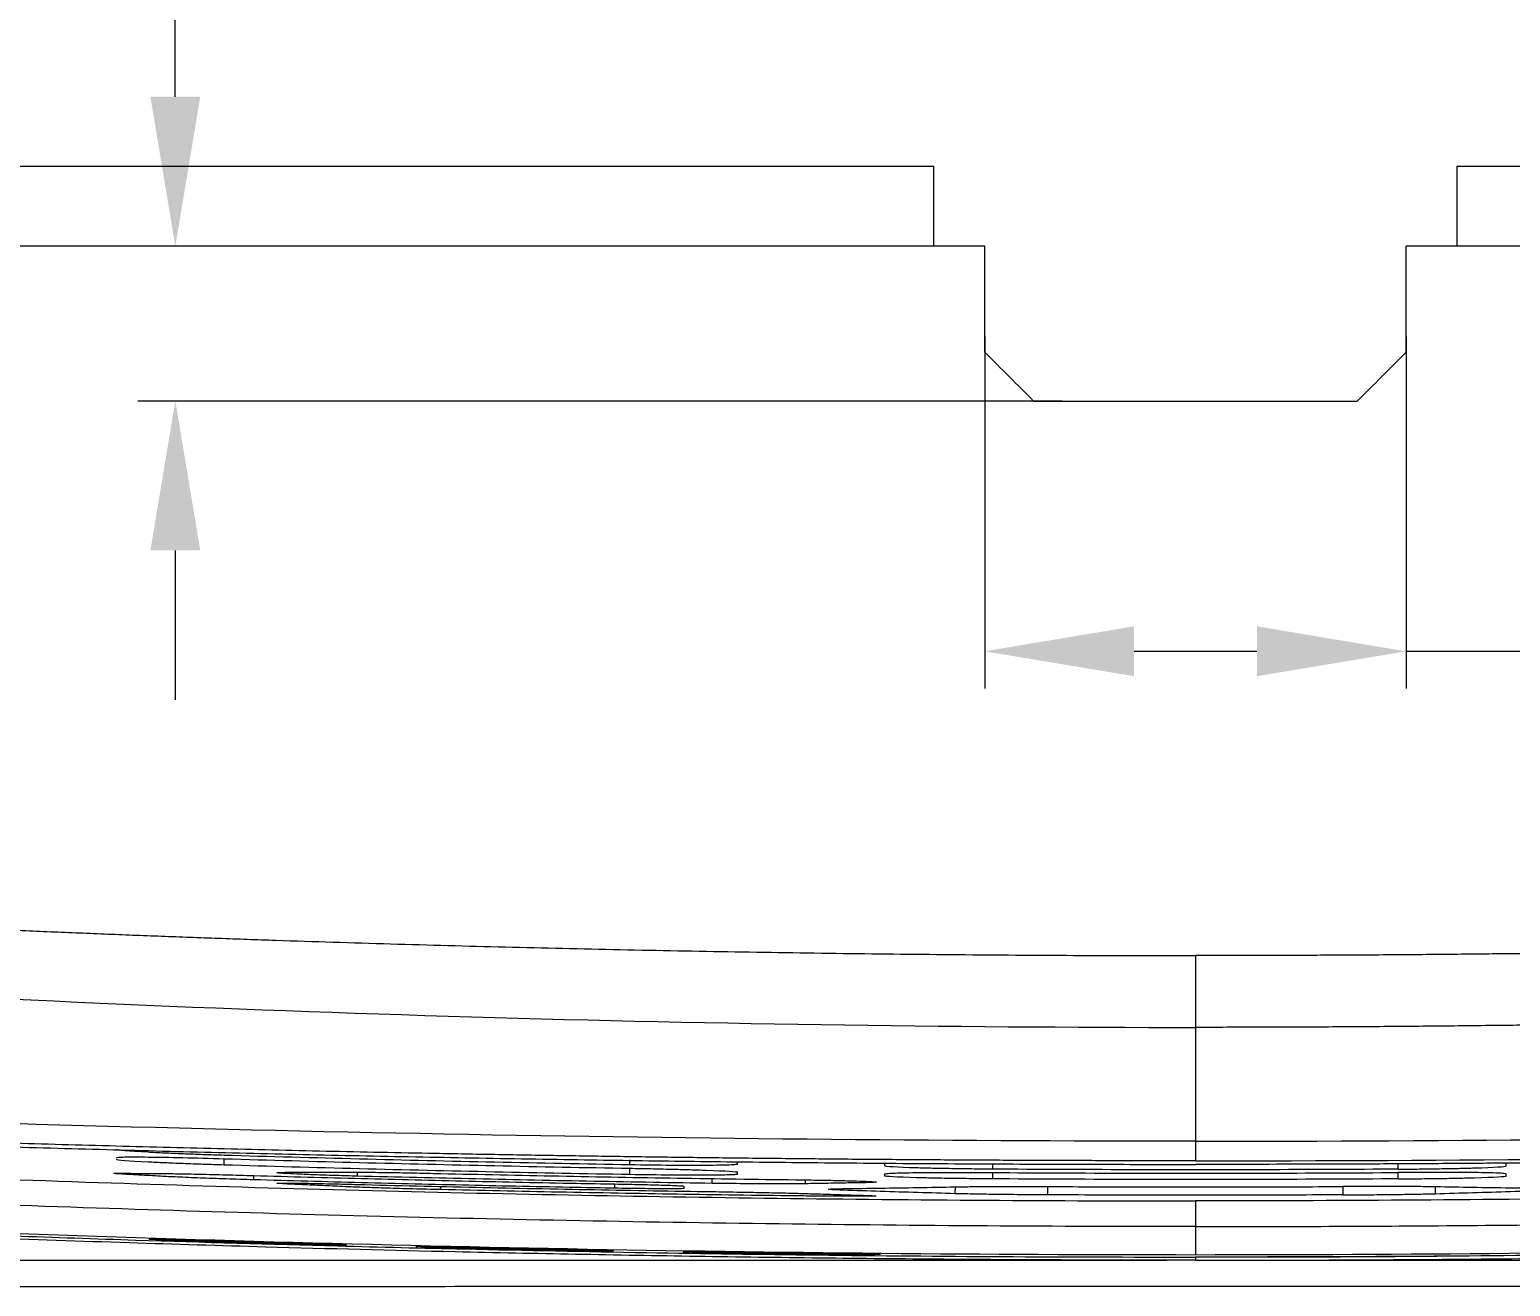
# Model space of a CAD drawing. Header units: millimetres. Extents: x -2408 to -1447, y -915 to -594.
# Drawn here: x -1628.11 to -1600.36, y -902.81 to -879.26 of the extents above; entities that cross this region are included whole.
import ezdxf

# ---------------------------------------------------------------- set-up
doc = ezdxf.new("R2010")
doc.units = ezdxf.units.MM
doc.layers.get('0').update_dxf_attribs({"linetype": 'CONTINUOUS'})
doc.layers.get('Defpoints').update_dxf_attribs({"linetype": 'CONTINUOUS'})
doc.layers.add('5', color=7, linetype='CONTINUOUS', true_color=0xffffff)
doc.styles.add('ROMANC', font='romanc.shx', dxfattribs={"bigfont": 'gbcbig.shx'})
doc.dimstyles.new('YanXiu', dxfattribs={"dimtxt": 2.5, "dimasz": 2.2, "dimexe": 0.66, "dimexo": 0.66, "dimgap": 0.66, "dimtad": 0, "dimdsep": 46, "dimtxsty": 'ROMANC', "dimcen": 0, "dimclrd": 256, "dimclre": 131, "dimclrt": 42, "dimazin": 2, "dimtfac": 1, "dimtofl": 0, "dimtmove": 0, "dimatfit": 3, "dimfxl": 0, "dimlwd": 5, "dimlwe": 5, "dimarcsym": 0})

# ---------------------------------------------------------------- blocks, each defined once
blk = doc.blocks.new('*D21')
at = {"color": 131, "lineweight": 5}
for p, q in [((1800.049, 481.995), (1800.049, 475.397)), ((1807.949, 481.995), (1807.949, 475.397))]:
    blk.add_line(p, q, dxfattribs=at)
at = {"lineweight": 5}
for p, q in [((1802.849, 476.096), (1805.149, 476.096)), ((1807.949, 476.096), (1810.749, 476.096))]:
    blk.add_line(p, q, dxfattribs=at)
for points in [[(1802.849, 476.563), (1802.849, 475.63), (1800.049, 476.096)], [(1805.149, 476.563), (1805.149, 475.63), (1807.949, 476.096)]]:
    blk.add_solid(points)
at = {"layer": 'Defpoints', "color": 0}
for p in [(1800.049, 482.694), (1807.949, 482.694), (1807.949, 476.096)]:
    blk.add_point(p, dxfattribs=at)
at = {"color": 42, "insert": (1815.115, 476.096), "char_height": 3.5, "attachment_point": 5, "style": 'ROMANC'}
blk.add_mtext('7.9', dxfattribs=at)
blk = doc.blocks.new('*D22')
at = {"lineweight": 5}
for p, q in [((1784.883, 486.486), (1784.883, 489.286)), ((1784.883, 477.986), (1784.883, 475.186))]:
    blk.add_line(p, q, dxfattribs=at)
at = {"color": 131, "lineweight": 5}
for p, q in [((1797.449, 483.686), (1784.183, 483.686)), ((1801.499, 480.786), (1784.183, 480.786))]:
    blk.add_line(p, q, dxfattribs=at)
for points in [[(1784.416, 486.486), (1785.35, 486.486), (1784.883, 483.686)], [(1784.416, 477.986), (1785.35, 477.986), (1784.883, 480.786)]]:
    blk.add_solid(points)
at = {"layer": 'Defpoints', "color": 0}
for p in [(1784.883, 483.686), (1798.149, 483.686), (1802.199, 480.786)]:
    blk.add_point(p, dxfattribs=at)
at = {"color": 42, "insert": (1784.883, 493.652), "char_height": 3.5, "attachment_point": 5, "rotation": 90, "style": 'ROMANC'}
blk.add_mtext('2.9', dxfattribs=at)

msp = doc.modelspace()

# ---------------------------------------------------------------- linework, layer by layer
at = {"layer": '5', "color": 7, "linetype": 'Continuous', "lineweight": 5}
for p, q in [((-1635.14, -881.816, 35), (-1611.165, -881.816, 35)), ((-1611.165, -883.316, 35), (-1611.165, -881.816, 35)), ((-1601.365, -881.816, 35), (-1601.365, -883.316, 35)), ((-1601.365, -881.816, 35), (-1580.265, -881.816, 35)), ((-1610.215, -883.316, 35), (-1635.417, -883.316, 35)), ((-1580.256, -883.316, 35), (-1602.315, -883.316, 35)), ((-1609.298, -886.216, 35), (-1603.232, -886.216, 35)), ((-1606.265, -897.953, 35), (-1606.265, -900.086, 35)), ((-1624.465, -900.533, 35), (-1624.465, -900.414, 35)), ((-1621.967, -900.741, 35), (-1621.967, -900.666, 35)), ((-1616.865, -900.53, 35), (-1616.865, -900.436, 35)), ((-1616.865, -900.712, 35), (-1616.865, -900.593, 35)), ((-1610.065, -900.61, 35), (-1610.065, -900.501, 35)), ((-1610.065, -900.792, 35), (-1610.065, -900.673, 35)), ((-1602.465, -900.61, 35), (-1602.465, -900.501, 35)), ((-1602.465, -900.792, 35), (-1602.465, -900.673, 35)), ((-1623.91, -900.809, 35), (-1623.91, -900.729, 35)), ((-1620.408, -900.993, 35), (-1620.408, -900.931, 35)), ((-1617.145, -900.967, 35), (-1617.146, -900.887, 35)), ((-1615.32, -900.876, 35), (-1615.32, -900.785, 35)), ((-1613.57, -900.883, 35), (-1613.57, -900.811, 35)), ((-1610.765, -901.069, 35), (-1610.764, -900.941, 35)), ((-1609.032, -901.091, 35), (-1609.032, -900.936, 35)), ((-1603.497, -901.091, 35), (-1603.497, -900.936, 35)), ((-1601.765, -901.069, 35), (-1601.766, -900.941, 35)), ((-1612.865, -901.004, 35), (-1612.865, -900.975, 35)), ((-1606.265, -901.204, 35), (-1606.265, -901.686, 35)), ((-1606.265, -901.686, 35), (-1606.265, -902.212, 35))]:
    msp.add_line(p, q, dxfattribs=at)
for major_axis, start_param, end_param in [((613, 0), 4.674015, 4.712389), ((-613, 0), 1.570796, 1.609171)]:
    msp.add_ellipse((-1606.265, -289.234, 35), major_axis=major_axis, ratio=0.999964, start_param=start_param, end_param=end_param, dxfattribs=at)
for points, degree in [([(-1610.215, -885.299, 35), (-1610.215, -884.639, 35), (-1610.215, -883.977, 35), (-1610.215, -883.316, 35)], 3), ([(-1602.315, -885.299, 35), (-1602.315, -884.639, 35), (-1602.315, -883.978, 35), (-1602.315, -883.316, 35)], 3), ([(-1610.215, -885.299, 35), (-1609.909, -885.605, 35), (-1609.603, -885.911, 35), (-1609.298, -886.216, 35)], 3), ([(-1603.232, -886.216, 35), (-1602.926, -885.911, 35), (-1602.621, -885.605, 35), (-1602.315, -885.299, 35)], 3), ([(-1634.113, -897.109, 35), (-1624.974, -897.671, 35), (-1615.617, -897.953, 35), (-1606.265, -897.953, 35)], 3), ([(-1616.865, -900.53, 35), (-1617.709, -900.515, 35), (-1619.398, -900.482, 35), (-1621.932, -900.423, 35), (-1623.621, -900.376, 35), (-1624.465, -900.351, 35)], 3), ([(-1624.465, -900.414, 35), (-1623.621, -900.439, 35), (-1621.932, -900.486, 35), (-1619.398, -900.545, 35), (-1617.709, -900.578, 35), (-1616.865, -900.593, 35)], 3), ([(-1616.865, -900.712, 35), (-1617.709, -900.697, 35), (-1619.398, -900.665, 35), (-1621.932, -900.605, 35), (-1623.621, -900.558, 35), (-1624.465, -900.533, 35)], 3), ([(-1623.282, -900.669, 35), (-1623.157, -900.668, 35), (-1622.907, -900.668, 35), (-1622.532, -900.667, 35), (-1622.282, -900.666, 35), (-1622.157, -900.666, 35)], 3), ([(-1614.844, -900.517, 35), (-1614.844, -900.512, 35), (-1614.844, -900.502, 35), (-1614.844, -900.486, 35), (-1614.844, -900.476, 35), (-1614.844, -900.471, 35)], 3), ([(-1614.844, -900.705, 35), (-1614.844, -900.701, 35), (-1614.844, -900.692, 35), (-1614.844, -900.679, 35), (-1614.844, -900.67, 35), (-1614.844, -900.666, 35)], 3), ([(-1612.086, -900.549, 35), (-1612.086, -900.544, 35), (-1612.086, -900.534, 35), (-1612.086, -900.519, 35), (-1612.086, -900.509, 35), (-1612.086, -900.503, 35)], 3), ([(-1602.465, -900.61, 35), (-1603.309, -900.615, 35), (-1604.998, -900.622, 35), (-1607.532, -900.622, 35), (-1609.22, -900.615, 35), (-1610.065, -900.61, 35)], 3), ([(-1610.065, -900.673, 35), (-1609.22, -900.678, 35), (-1607.532, -900.685, 35), (-1604.998, -900.685, 35), (-1603.309, -900.678, 35), (-1602.465, -900.673, 35)], 3), ([(-1600.444, -900.549, 35), (-1600.444, -900.544, 35), (-1600.444, -900.534, 35), (-1600.444, -900.519, 35), (-1600.444, -900.509, 35), (-1600.444, -900.503, 35)], 3), ([(-1629.765, -900.753, 35), (-1627.155, -900.853, 35), (-1621.934, -901.021, 35), (-1614.1, -901.171, 35), (-1608.877, -901.204, 35), (-1606.265, -901.204, 35)], 3), ([(-1626.384, -900.686, 35), (-1626.344, -900.687, 35), (-1626.304, -900.687, 35), (-1626.264, -900.687, 35)], 3), ([(-1626.264, -900.709, 35), (-1626.304, -900.706, 35), (-1626.344, -900.704, 35), (-1626.384, -900.702, 35)], 3), ([(-1626.264, -900.687, 35), (-1626.197, -900.688, 35), (-1626.062, -900.689, 35), (-1625.86, -900.69, 35), (-1625.725, -900.691, 35), (-1625.658, -900.692, 35)], 3), ([(-1625.658, -900.743, 35), (-1625.725, -900.739, 35), (-1625.86, -900.731, 35), (-1626.062, -900.72, 35), (-1626.196, -900.713, 35), (-1626.264, -900.709, 35)], 3), ([(-1623.91, -900.729, 35), (-1623.239, -900.749, 35), (-1621.895, -900.785, 35), (-1619.88, -900.834, 35), (-1618.537, -900.861, 35), (-1617.865, -900.874, 35)], 3), ([(-1617.865, -900.953, 35), (-1618.537, -900.941, 35), (-1619.88, -900.913, 35), (-1621.895, -900.865, 35), (-1623.239, -900.828, 35), (-1623.91, -900.809, 35)], 3), ([(-1622.156, -900.94, 35), (-1622.281, -900.934, 35), (-1622.531, -900.923, 35), (-1622.906, -900.905, 35), (-1623.156, -900.894, 35), (-1623.281, -900.888, 35)], 3), ([(-1615.32, -900.876, 35), (-1616.058, -900.865, 35), (-1617.535, -900.84, 35), (-1619.751, -900.795, 35), (-1621.228, -900.76, 35), (-1621.967, -900.741, 35)], 3), ([(-1621.967, -900.896, 35), (-1621.228, -900.915, 35), (-1619.751, -900.95, 35), (-1617.535, -900.995, 35), (-1616.058, -901.019, 35), (-1615.32, -901.03, 35)], 3), ([(-1620.408, -900.691, 35), (-1619.669, -900.708, 35), (-1618.192, -900.739, 35), (-1615.977, -900.778, 35), (-1614.499, -900.799, 35), (-1613.761, -900.808, 35)], 3), ([(-1617.865, -900.874, 35), (-1617.625, -900.878, 35), (-1617.385, -900.883, 35), (-1617.145, -900.887, 35)], 3), ([(-1617.145, -900.967, 35), (-1617.385, -900.962, 35), (-1617.625, -900.958, 35), (-1617.865, -900.953, 35)], 3), ([(-1615.845, -900.939, 35), (-1615.845, -900.935, 35), (-1615.845, -900.932, 35), (-1615.845, -900.928, 35)], 3), ([(-1615.845, -900.961, 35), (-1615.845, -900.959, 35), (-1615.845, -900.954, 35), (-1615.845, -900.946, 35), (-1615.845, -900.941, 35), (-1615.845, -900.939, 35)], 3), ([(-1612.444, -900.863, 35), (-1612.569, -900.865, 35), (-1612.819, -900.87, 35), (-1613.194, -900.876, 35), (-1613.445, -900.881, 35), (-1613.57, -900.883, 35)], 3), ([(-1612.865, -900.975, 35), (-1612.632, -900.971, 35), (-1612.165, -900.965, 35), (-1611.465, -900.954, 35), (-1610.999, -900.945, 35), (-1610.765, -900.941, 35)], 3), ([(-1612.086, -900.738, 35), (-1612.086, -900.733, 35), (-1612.086, -900.725, 35), (-1612.086, -900.711, 35), (-1612.086, -900.703, 35), (-1612.086, -900.698, 35)], 3), ([(-1602.465, -900.792, 35), (-1603.309, -900.797, 35), (-1604.998, -900.804, 35), (-1607.532, -900.804, 35), (-1609.22, -900.797, 35), (-1610.065, -900.792, 35)], 3), ([(-1609.032, -900.936, 35), (-1608.417, -900.938, 35), (-1607.187, -900.942, 35), (-1605.342, -900.942, 35), (-1604.112, -900.938, 35), (-1603.497, -900.936, 35)], 3), ([(-1582.765, -900.753, 35), (-1585.375, -900.853, 35), (-1590.596, -901.021, 35), (-1598.43, -901.171, 35), (-1603.653, -901.204, 35), (-1606.265, -901.204, 35)], 3), ([(-1599.665, -900.975, 35), (-1599.898, -900.971, 35), (-1600.365, -900.965, 35), (-1601.065, -900.954, 35), (-1601.531, -900.945, 35), (-1601.764, -900.941, 35)], 3), ([(-1600.444, -900.738, 35), (-1600.444, -900.733, 35), (-1600.444, -900.725, 35), (-1600.444, -900.711, 35), (-1600.444, -900.703, 35), (-1600.444, -900.698, 35)], 3), ([(-1613.761, -901.111, 35), (-1614.499, -901.102, 35), (-1615.977, -901.081, 35), (-1618.192, -901.042, 35), (-1619.669, -901.01, 35), (-1620.408, -900.993, 35)], 3), ([(-1615.845, -900.971, 35), (-1615.845, -900.968, 35), (-1615.845, -900.965, 35), (-1615.845, -900.961, 35)], 3), ([(-1613.57, -901.066, 35), (-1613.445, -901.07, 35), (-1613.195, -901.078, 35), (-1612.82, -901.09, 35), (-1612.57, -901.097, 35), (-1612.445, -901.101, 35)], 3), ([(-1610.765, -901.069, 35), (-1610.998, -901.062, 35), (-1611.465, -901.049, 35), (-1612.165, -901.027, 35), (-1612.631, -901.012, 35), (-1612.865, -901.004, 35)], 3), ([(-1603.497, -901.091, 35), (-1604.112, -901.094, 35), (-1605.342, -901.098, 35), (-1607.187, -901.098, 35), (-1608.417, -901.094, 35), (-1609.032, -901.091, 35)], 3), ([(-1601.765, -901.069, 35), (-1601.532, -901.062, 35), (-1601.065, -901.049, 35), (-1600.365, -901.027, 35), (-1599.898, -901.012, 35), (-1599.665, -901.004, 35)], 3), ([(-1606.265, -902.255, 35), (-1604.004, -902.257, 35), (-1601.744, -902.237, 35)], 2), ([(-1606.265, -902.265, 35), (-1606.265, -902.299, 35), (-1606.265, -902.316, 35), (-1606.265, -902.316, 35)], 3), ([(-1629.333, -902.806, 35), (-1583.195, -902.802, 35)], 1)]:
    msp.add_open_spline(points, degree=degree, dxfattribs=at)
for points, knots in [([(-1634.174, -895.845, 35), (-1633.82, -895.864, 35), (-1633.113, -895.903, 35), (-1632.049, -895.958, 35), (-1630.984, -896.011, 35), (-1629.918, -896.062, 35), (-1628.851, -896.111, 35), (-1627.782, -896.157, 35), (-1626.712, -896.201, 35), (-1625.642, -896.243, 35), (-1624.57, -896.282, 35), (-1623.497, -896.32, 35), (-1622.424, -896.355, 35), (-1621.349, -896.387, 35), (-1620.274, -896.418, 35), (-1619.198, -896.446, 35), (-1618.122, -896.472, 35), (-1617.045, -896.496, 35), (-1615.968, -896.517, 35), (-1614.891, -896.536, 35), (-1613.813, -896.553, 35), (-1612.735, -896.568, 35), (-1611.656, -896.58, 35), (-1610.578, -896.591, 35), (-1609.5, -896.598, 35), (-1608.421, -896.604, 35), (-1607.343, -896.608, 35), (-1606.624, -896.608, 35), (-1606.265, -896.608, 35)], [0, 0, 0, 0, 0.038639, 0.077262, 0.115868, 0.154458, 0.193032, 0.23159, 0.270134, 0.308663, 0.347177, 0.385676, 0.424162, 0.462635, 0.501094, 0.53954, 0.577973, 0.616394, 0.654804, 0.693201, 0.731587, 0.769962, 0.808327, 0.846681, 0.885025, 0.923359, 0.961684, 1, 1, 1, 1]), ([(-1578.356, -895.845, 35), (-1578.737, -895.866, 35), (-1579.5, -895.907, 35), (-1580.647, -895.967, 35), (-1581.796, -896.024, 35), (-1582.947, -896.078, 35), (-1584.101, -896.129, 35), (-1585.256, -896.178, 35), (-1586.413, -896.225, 35), (-1587.572, -896.269, 35), (-1588.732, -896.31, 35), (-1589.894, -896.348, 35), (-1591.057, -896.384, 35), (-1592.222, -896.417, 35), (-1593.388, -896.448, 35), (-1594.555, -896.476, 35), (-1595.723, -896.501, 35), (-1596.892, -896.523, 35), (-1598.062, -896.543, 35), (-1599.232, -896.561, 35), (-1600.403, -896.575, 35), (-1601.575, -896.587, 35), (-1602.747, -896.597, 35), (-1603.92, -896.603, 35), (-1605.092, -896.607, 35), (-1605.874, -896.608, 35), (-1606.265, -896.608, 35)], [0, 0, 0, 0, 0.041643, 0.083291, 0.124942, 0.166597, 0.208253, 0.249912, 0.291572, 0.333233, 0.374894, 0.416557, 0.45822, 0.499885, 0.541552, 0.583221, 0.624892, 0.666566, 0.708242, 0.749921, 0.7916, 0.833281, 0.874962, 0.916642, 0.958322, 1, 1, 1, 1]), ([(-1578.417, -897.109, 35), (-1578.796, -897.132, 35), (-1579.554, -897.178, 35), (-1580.694, -897.244, 35), (-1581.836, -897.306, 35), (-1582.981, -897.366, 35), (-1584.128, -897.423, 35), (-1585.277, -897.477, 35), (-1586.428, -897.529, 35), (-1587.582, -897.577, 35), (-1588.738, -897.622, 35), (-1589.895, -897.665, 35), (-1591.055, -897.704, 35), (-1592.216, -897.741, 35), (-1593.379, -897.775, 35), (-1594.544, -897.806, 35), (-1595.71, -897.834, 35), (-1596.878, -897.859, 35), (-1598.047, -897.881, 35), (-1599.218, -897.9, 35), (-1600.39, -897.916, 35), (-1601.563, -897.929, 35), (-1602.737, -897.94, 35), (-1603.912, -897.947, 35), (-1605.088, -897.952, 35), (-1605.873, -897.952, 35), (-1606.265, -897.953, 35)], [0, 0, 0, 0, 0.041442, 0.0829, 0.124375, 0.165867, 0.207376, 0.248902, 0.290447, 0.33201, 0.373592, 0.415193, 0.456814, 0.498456, 0.54012, 0.581806, 0.623514, 0.665246, 0.707002, 0.748782, 0.790587, 0.832418, 0.874274, 0.916156, 0.958064, 1, 1, 1, 1]), ([(-1606.265, -900.086, 35), (-1611.119, -900.086, 35), (-1615.975, -900.038, 35), (-1625.614, -899.851, 35), (-1630.398, -899.711, 35), (-1635.11, -899.529, 35)], [0, 0, 0, 0, 0.5, 0.5, 1, 1, 1, 1]), ([(-1606.265, -900.086, 35), (-1601.413, -900.086, 35), (-1596.561, -900.038, 35), (-1586.924, -899.851, 35), (-1582.138, -899.712, 35), (-1577.419, -899.529, 35)], [0, 0, 0, 0, 0.5, 0.5, 1, 1, 1, 1]), ([(-1606.265, -900.453, 35), (-1606.634, -900.453, 35), (-1607.374, -900.452, 35), (-1608.482, -900.45, 35), (-1609.59, -900.446, 35), (-1610.697, -900.44, 35), (-1611.804, -900.433, 35), (-1612.91, -900.424, 35), (-1614.016, -900.413, 35), (-1615.121, -900.401, 35), (-1616.225, -900.387, 35), (-1617.329, -900.371, 35), (-1618.432, -900.354, 35), (-1619.535, -900.336, 35), (-1620.952, -900.309, 35), (-1622.681, -900.274, 35), (-1624.718, -900.226, 35), (-1626.749, -900.173, 35), (-1628.774, -900.115, 35), (-1630.792, -900.052, 35), (-1632.804, -899.983, 35), (-1634.139, -899.933, 35), (-1634.807, -899.908, 35)], [0, 0, 0, 0, 0.038474, 0.076932, 0.115377, 0.153813, 0.192242, 0.230668, 0.269094, 0.307523, 0.345959, 0.384404, 0.422863, 0.461337, 0.499831, 0.571341, 0.642797, 0.71422, 0.785632, 0.857052, 0.928501, 1, 1, 1, 1]), ([(-1606.265, -900.453, 35), (-1601.462, -900.453, 35), (-1596.657, -900.406, 35), (-1587.12, -900.223, 35), (-1582.385, -900.086, 35), (-1577.723, -899.908, 35)], [0, 0, 0, 0, 0.5, 0.5, 1, 1, 1, 1]), ([(-1629.554, -900.158, 35), (-1629.205, -900.168, 35), (-1628.508, -900.19, 35), (-1627.46, -900.22, 35), (-1626.411, -900.249, 35), (-1625.36, -900.277, 35), (-1624.308, -900.303, 35), (-1623.254, -900.328, 35), (-1622.199, -900.351, 35), (-1621.142, -900.373, 35), (-1620.084, -900.393, 35), (-1619.025, -900.412, 35), (-1617.67, -900.434, 35), (-1616.019, -900.458, 35), (-1614.071, -900.481, 35), (-1612.122, -900.499, 35), (-1610.171, -900.511, 35), (-1608.218, -900.519, 35), (-1606.916, -900.52, 35), (-1606.265, -900.521, 35)], [0, 0, 0, 0, 0.045495, 0.090975, 0.136442, 0.1819, 0.227354, 0.272806, 0.31826, 0.363719, 0.409189, 0.454671, 0.50017, 0.583517, 0.666818, 0.750094, 0.833369, 0.916663, 1, 1, 1, 1]), ([(-1624.465, -900.351, 35), (-1624.598, -900.347, 35), (-1624.729, -900.343, 35), (-1624.987, -900.334, 35), (-1625.114, -900.329, 35), (-1625.359, -900.319, 35), (-1625.475, -900.314, 35), (-1625.694, -900.304, 35), (-1625.799, -900.299, 35), (-1626.264, -900.274, 35), (-1626.483, -900.255, 35), (-1626.483, -900.243, 35)], [0, 0, 0, 0, 0.125, 0.125, 0.25, 0.25, 0.375, 0.375, 0.5, 0.5, 1, 1, 1, 1]), ([(-1626.483, -900.392, 35), (-1626.483, -900.389, 35), (-1626.47, -900.387, 35), (-1626.417, -900.383, 35), (-1626.378, -900.382, 35), (-1626.277, -900.38, 35), (-1626.215, -900.38, 35), (-1626.07, -900.38, 35), (-1625.985, -900.381, 35), (-1625.521, -900.386, 35), (-1624.998, -900.398, 35), (-1624.465, -900.414, 35)], [0, 0, 0, 0, 0.125, 0.125, 0.25, 0.25, 0.375, 0.375, 0.5, 0.5, 1, 1, 1, 1]), ([(-1582.976, -900.158, 35), (-1583.345, -900.169, 35), (-1584.083, -900.192, 35), (-1585.192, -900.224, 35), (-1586.301, -900.254, 35), (-1587.411, -900.283, 35), (-1588.521, -900.31, 35), (-1589.632, -900.336, 35), (-1590.743, -900.36, 35), (-1591.854, -900.382, 35), (-1592.965, -900.403, 35), (-1594.077, -900.422, 35), (-1595.187, -900.439, 35), (-1596.298, -900.454, 35), (-1597.408, -900.468, 35), (-1598.518, -900.481, 35), (-1599.627, -900.491, 35), (-1600.736, -900.5, 35), (-1601.844, -900.508, 35), (-1602.95, -900.514, 35), (-1604.056, -900.518, 35), (-1605.161, -900.52, 35), (-1605.897, -900.52, 35), (-1606.265, -900.521, 35)], [0, 0, 0, 0, 0.048164, 0.096275, 0.144334, 0.192339, 0.24029, 0.288186, 0.336027, 0.383812, 0.43154, 0.479214, 0.526832, 0.574396, 0.621905, 0.66936, 0.716761, 0.764107, 0.811399, 0.858634, 0.905813, 0.952936, 1, 1, 1, 1]), ([(-1624.465, -900.533, 35), (-1624.598, -900.529, 35), (-1624.729, -900.525, 35), (-1624.986, -900.516, 35), (-1625.114, -900.511, 35), (-1625.359, -900.502, 35), (-1625.475, -900.497, 35), (-1625.694, -900.487, 35), (-1625.799, -900.483, 35), (-1626.263, -900.459, 35), (-1626.483, -900.441, 35), (-1626.483, -900.431, 35)], [0, 0, 0, 0, 0.125, 0.125, 0.25, 0.25, 0.375, 0.375, 0.5, 0.5, 1, 1, 1, 1]), ([(-1623.48, -900.676, 35), (-1623.48, -900.673, 35), (-1623.464, -900.672, 35), (-1623.398, -900.669, 35), (-1623.349, -900.669, 35), (-1623.282, -900.669, 35)], [0, 0, 0, 0, 0.49945, 0.49945, 1, 1, 1, 1]), ([(-1622.157, -900.666, 35), (-1622.068, -900.665, 35), (-1621.959, -900.666, 35), (-1621.708, -900.668, 35), (-1621.566, -900.669, 35), (-1621.262, -900.674, 35), (-1621.096, -900.676, 35), (-1620.759, -900.683, 35), (-1620.586, -900.687, 35), (-1620.408, -900.691, 35)], [0, 0, 0, 0, 0.25, 0.25, 0.5, 0.5, 0.75, 0.75, 1, 1, 1, 1]), ([(-1614.844, -900.517, 35), (-1614.844, -900.52, 35), (-1614.858, -900.522, 35), (-1614.91, -900.527, 35), (-1614.949, -900.53, 35), (-1615.051, -900.534, 35), (-1615.112, -900.535, 35), (-1615.258, -900.538, 35), (-1615.342, -900.539, 35), (-1615.808, -900.542, 35), (-1616.331, -900.539, 35), (-1616.865, -900.53, 35)], [0, 0, 0, 0, 0.125, 0.125, 0.25, 0.25, 0.375, 0.375, 0.5, 0.5, 1, 1, 1, 1]), ([(-1616.865, -900.593, 35), (-1616.731, -900.595, 35), (-1616.6, -900.597, 35), (-1616.343, -900.603, 35), (-1616.215, -900.606, 35), (-1615.97, -900.612, 35), (-1615.854, -900.615, 35), (-1615.634, -900.621, 35), (-1615.529, -900.625, 35), (-1615.064, -900.641, 35), (-1614.844, -900.655, 35), (-1614.844, -900.666, 35)], [0, 0, 0, 0, 0.125, 0.125, 0.25, 0.25, 0.375, 0.375, 0.5, 0.5, 1, 1, 1, 1]), ([(-1610.065, -900.61, 35), (-1610.198, -900.609, 35), (-1610.329, -900.608, 35), (-1610.587, -900.605, 35), (-1610.715, -900.603, 35), (-1610.96, -900.599, 35), (-1611.076, -900.597, 35), (-1611.296, -900.592, 35), (-1611.401, -900.589, 35), (-1611.866, -900.575, 35), (-1612.086, -900.561, 35), (-1612.086, -900.549, 35)], [0, 0, 0, 0, 0.125, 0.125, 0.25, 0.25, 0.375, 0.375, 0.5, 0.5, 1, 1, 1, 1]), ([(-1612.086, -900.698, 35), (-1612.086, -900.695, 35), (-1612.072, -900.693, 35), (-1612.02, -900.688, 35), (-1611.981, -900.686, 35), (-1611.879, -900.682, 35), (-1611.818, -900.68, 35), (-1611.672, -900.677, 35), (-1611.587, -900.675, 35), (-1611.122, -900.67, 35), (-1610.598, -900.669, 35), (-1610.065, -900.673, 35)], [0, 0, 0, 0, 0.125, 0.125, 0.25, 0.25, 0.375, 0.375, 0.5, 0.5, 1, 1, 1, 1]), ([(-1602.465, -900.61, 35), (-1602.331, -900.609, 35), (-1602.2, -900.608, 35), (-1601.942, -900.605, 35), (-1601.814, -900.603, 35), (-1601.57, -900.599, 35), (-1601.454, -900.597, 35), (-1601.233, -900.592, 35), (-1601.129, -900.589, 35), (-1600.664, -900.575, 35), (-1600.444, -900.561, 35), (-1600.444, -900.549, 35)], [0, 0, 0, 0, 0.125, 0.125, 0.25, 0.25, 0.375, 0.375, 0.5, 0.5, 1, 1, 1, 1]), ([(-1600.444, -900.698, 35), (-1600.444, -900.695, 35), (-1600.457, -900.693, 35), (-1600.51, -900.688, 35), (-1600.549, -900.686, 35), (-1600.65, -900.682, 35), (-1600.712, -900.68, 35), (-1600.857, -900.677, 35), (-1600.942, -900.675, 35), (-1601.407, -900.67, 35), (-1601.931, -900.669, 35), (-1602.465, -900.673, 35)], [0, 0, 0, 0, 0.125, 0.125, 0.25, 0.25, 0.375, 0.375, 0.5, 0.5, 1, 1, 1, 1]), ([(-1626.532, -900.689, 35), (-1626.532, -900.688, 35), (-1626.519, -900.687, 35), (-1626.469, -900.686, 35), (-1626.433, -900.686, 35), (-1626.384, -900.686, 35)], [0, 0, 0, 0, 0.499516, 0.499516, 1, 1, 1, 1]), ([(-1626.384, -900.702, 35), (-1626.433, -900.699, 35), (-1626.469, -900.697, 35), (-1626.501, -900.694, 35), (-1626.508, -900.693, 35), (-1626.513, -900.693, 35)], [0, 0, 0, 0, 0.774752, 0.774752, 1, 1, 1, 1]), ([(-1625.658, -900.692, 35), (-1625.569, -900.692, 35), (-1625.461, -900.693, 35), (-1625.21, -900.698, 35), (-1625.067, -900.7, 35), (-1624.764, -900.707, 35), (-1624.598, -900.711, 35), (-1624.261, -900.72, 35), (-1624.088, -900.724, 35), (-1623.91, -900.729, 35)], [0, 0, 0, 0, 0.25, 0.25, 0.5, 0.5, 0.75, 0.75, 1, 1, 1, 1]), ([(-1623.91, -900.809, 35), (-1624.088, -900.804, 35), (-1624.261, -900.798, 35), (-1624.6, -900.787, 35), (-1624.765, -900.781, 35), (-1625.068, -900.77, 35), (-1625.211, -900.764, 35), (-1625.461, -900.753, 35), (-1625.569, -900.748, 35), (-1625.658, -900.743, 35)], [0, 0, 0, 0, 0.25, 0.25, 0.5, 0.5, 0.75, 0.75, 1, 1, 1, 1]), ([(-1623.479, -900.873, 35), (-1623.479, -900.873, 35), (-1623.479, -900.873, 35), (-1623.479, -900.872, 35), (-1623.463, -900.871, 35), (-1623.397, -900.869, 35), (-1623.348, -900.869, 35), (-1623.215, -900.87, 35), (-1623.134, -900.871, 35), (-1622.944, -900.874, 35), (-1622.838, -900.876, 35), (-1622.609, -900.881, 35), (-1622.485, -900.883, 35), (-1622.232, -900.889, 35), (-1622.1, -900.892, 35), (-1621.967, -900.896, 35)], [0, 0, 0, 0, 0.000038, 0.000038, 0.166698, 0.166698, 0.333358, 0.333358, 0.500019, 0.500019, 0.666679, 0.666679, 0.83334, 0.83334, 1, 1, 1, 1]), ([(-1623.281, -900.888, 35), (-1623.348, -900.884, 35), (-1623.397, -900.882, 35), (-1623.439, -900.879, 35), (-1623.447, -900.878, 35), (-1623.454, -900.877, 35)], [0, 0, 0, 0, 0.780679, 0.780679, 1, 1, 1, 1]), ([(-1621.967, -900.741, 35), (-1622.1, -900.738, 35), (-1622.231, -900.734, 35), (-1622.485, -900.726, 35), (-1622.609, -900.722, 35), (-1622.837, -900.714, 35), (-1622.945, -900.709, 35), (-1623.133, -900.701, 35), (-1623.215, -900.697, 35), (-1623.349, -900.69, 35), (-1623.397, -900.687, 35), (-1623.437, -900.683, 35), (-1623.442, -900.682, 35), (-1623.447, -900.682, 35)], [0, 0, 0, 0, 0.192776, 0.192776, 0.385551, 0.385551, 0.578327, 0.578327, 0.771102, 0.771102, 0.963878, 0.963878, 1, 1, 1, 1]), ([(-1620.408, -900.993, 35), (-1620.586, -900.989, 35), (-1620.759, -900.985, 35), (-1621.098, -900.976, 35), (-1621.263, -900.971, 35), (-1621.566, -900.962, 35), (-1621.709, -900.957, 35), (-1621.959, -900.948, 35), (-1622.067, -900.944, 35), (-1622.156, -900.94, 35)], [0, 0, 0, 0, 0.25, 0.25, 0.5, 0.5, 0.75, 0.75, 1, 1, 1, 1]), ([(-1617.145, -900.887, 35), (-1616.973, -900.89, 35), (-1616.805, -900.894, 35), (-1616.569, -900.899, 35), (-1616.494, -900.901, 35), (-1616.353, -900.905, 35), (-1616.286, -900.907, 35), (-1616.106, -900.912, 35), (-1616.009, -900.916, 35), (-1615.879, -900.923, 35), (-1615.845, -900.926, 35), (-1615.845, -900.928, 35)], [0, 0, 0, 0, 0.25, 0.25, 0.375, 0.375, 0.5, 0.5, 0.75, 0.75, 1, 1, 1, 1]), ([(-1614.844, -900.705, 35), (-1614.844, -900.708, 35), (-1614.858, -900.71, 35), (-1614.91, -900.714, 35), (-1614.949, -900.716, 35), (-1615.051, -900.719, 35), (-1615.112, -900.721, 35), (-1615.258, -900.723, 35), (-1615.343, -900.724, 35), (-1615.808, -900.725, 35), (-1616.332, -900.721, 35), (-1616.865, -900.712, 35)], [0, 0, 0, 0, 0.125, 0.125, 0.25, 0.25, 0.375, 0.375, 0.5, 0.5, 1, 1, 1, 1]), ([(-1613.57, -900.883, 35), (-1613.659, -900.884, 35), (-1613.767, -900.885, 35), (-1614.018, -900.886, 35), (-1614.161, -900.886, 35), (-1614.465, -900.885, 35), (-1614.631, -900.884, 35), (-1614.968, -900.88, 35), (-1615.142, -900.878, 35), (-1615.32, -900.876, 35)], [0, 0, 0, 0, 0.25, 0.25, 0.5, 0.5, 0.75, 0.75, 1, 1, 1, 1]), ([(-1613.761, -900.808, 35), (-1613.627, -900.81, 35), (-1613.496, -900.812, 35), (-1613.241, -900.816, 35), (-1613.117, -900.818, 35), (-1612.889, -900.823, 35), (-1612.781, -900.826, 35), (-1612.593, -900.831, 35), (-1612.51, -900.834, 35), (-1612.377, -900.839, 35), (-1612.328, -900.842, 35), (-1612.262, -900.847, 35), (-1612.245, -900.849, 35), (-1612.245, -900.852, 35), (-1612.245, -900.852, 35), (-1612.245, -900.852, 35)], [0, 0, 0, 0, 0.166649, 0.166649, 0.333299, 0.333299, 0.499948, 0.499948, 0.666598, 0.666598, 0.833247, 0.833247, 0.999896, 0.999896, 1, 1, 1, 1]), ([(-1612.254, -900.854, 35), (-1612.262, -900.856, 35), (-1612.276, -900.857, 35), (-1612.327, -900.86, 35), (-1612.377, -900.861, 35), (-1612.444, -900.863, 35)], [0, 0, 0, 0, 0.365082, 0.365082, 1, 1, 1, 1]), ([(-1610.065, -900.792, 35), (-1610.198, -900.791, 35), (-1610.329, -900.79, 35), (-1610.587, -900.787, 35), (-1610.715, -900.786, 35), (-1610.96, -900.782, 35), (-1611.076, -900.78, 35), (-1611.296, -900.775, 35), (-1611.401, -900.773, 35), (-1611.866, -900.76, 35), (-1612.086, -900.748, 35), (-1612.086, -900.738, 35)], [0, 0, 0, 0, 0.125, 0.125, 0.25, 0.25, 0.375, 0.375, 0.5, 0.5, 1, 1, 1, 1]), ([(-1610.765, -900.941, 35), (-1610.675, -900.939, 35), (-1610.567, -900.938, 35), (-1610.317, -900.936, 35), (-1610.175, -900.935, 35), (-1609.875, -900.934, 35), (-1609.711, -900.934, 35), (-1609.378, -900.934, 35), (-1609.208, -900.935, 35), (-1609.032, -900.936, 35)], [0, 0, 0, 0, 0.25, 0.25, 0.5, 0.5, 0.75, 0.75, 1, 1, 1, 1]), ([(-1601.764, -900.941, 35), (-1601.855, -900.939, 35), (-1601.963, -900.938, 35), (-1602.213, -900.936, 35), (-1602.354, -900.935, 35), (-1602.655, -900.934, 35), (-1602.818, -900.934, 35), (-1603.151, -900.934, 35), (-1603.322, -900.935, 35), (-1603.497, -900.936, 35)], [0, 0, 0, 0, 0.25, 0.25, 0.5, 0.5, 0.75, 0.75, 1, 1, 1, 1]), ([(-1602.465, -900.792, 35), (-1602.331, -900.791, 35), (-1602.2, -900.79, 35), (-1601.942, -900.787, 35), (-1601.814, -900.786, 35), (-1601.57, -900.782, 35), (-1601.454, -900.78, 35), (-1601.234, -900.775, 35), (-1601.129, -900.773, 35), (-1600.664, -900.76, 35), (-1600.444, -900.748, 35), (-1600.444, -900.738, 35)], [0, 0, 0, 0, 0.125, 0.125, 0.25, 0.25, 0.375, 0.375, 0.5, 0.5, 1, 1, 1, 1]), ([(-1615.845, -900.971, 35), (-1615.845, -900.973, 35), (-1615.879, -900.975, 35), (-1615.977, -900.977, 35), (-1616.016, -900.977, 35), (-1616.111, -900.978, 35), (-1616.166, -900.978, 35), (-1616.345, -900.977, 35), (-1616.49, -900.976, 35), (-1616.803, -900.972, 35), (-1616.973, -900.97, 35), (-1617.145, -900.967, 35)], [0, 0, 0, 0, 0.25, 0.25, 0.375, 0.375, 0.5, 0.5, 0.75, 0.75, 1, 1, 1, 1]), ([(-1615.32, -901.03, 35), (-1615.142, -901.033, 35), (-1614.968, -901.036, 35), (-1614.629, -901.042, 35), (-1614.464, -901.045, 35), (-1614.16, -901.051, 35), (-1614.017, -901.054, 35), (-1613.767, -901.06, 35), (-1613.659, -901.063, 35), (-1613.57, -901.066, 35)], [0, 0, 0, 0, 0.25, 0.25, 0.5, 0.5, 0.75, 0.75, 1, 1, 1, 1]), ([(-1612.262, -901.113, 35), (-1612.27, -901.114, 35), (-1612.281, -901.114, 35), (-1612.329, -901.116, 35), (-1612.378, -901.117, 35), (-1612.511, -901.118, 35), (-1612.593, -901.118, 35), (-1612.782, -901.118, 35), (-1612.889, -901.118, 35), (-1613.117, -901.117, 35), (-1613.242, -901.116, 35), (-1613.495, -901.114, 35), (-1613.627, -901.112, 35), (-1613.761, -901.111, 35)], [0, 0, 0, 0, 0.081758, 0.081758, 0.265406, 0.265406, 0.449055, 0.449055, 0.632703, 0.632703, 0.816352, 0.816352, 1, 1, 1, 1]), ([(-1613.146, -900.986, 35), (-1613.146, -900.984, 35), (-1613.122, -900.981, 35), (-1613.029, -900.977, 35), (-1612.959, -900.976, 35), (-1612.865, -900.975, 35)], [0, 0, 0, 0, 0.499782, 0.499782, 1, 1, 1, 1]), ([(-1612.865, -901.004, 35), (-1612.959, -901.001, 35), (-1613.028, -900.998, 35), (-1613.087, -900.994, 35), (-1613.097, -900.993, 35), (-1613.105, -900.993, 35)], [0, 0, 0, 0, 0.805434, 0.805434, 1, 1, 1, 1]), ([(-1612.445, -901.101, 35), (-1612.378, -901.103, 35), (-1612.329, -901.105, 35), (-1612.263, -901.108, 35), (-1612.247, -901.11, 35), (-1612.247, -901.111, 35)], [0, 0, 0, 0, 0.500204, 0.500204, 1, 1, 1, 1]), ([(-1609.032, -901.091, 35), (-1609.208, -901.091, 35), (-1609.378, -901.09, 35), (-1609.712, -901.087, 35), (-1609.875, -901.085, 35), (-1610.175, -901.081, 35), (-1610.317, -901.079, 35), (-1610.566, -901.074, 35), (-1610.675, -901.072, 35), (-1610.765, -901.069, 35)], [0, 0, 0, 0, 0.25, 0.25, 0.5, 0.5, 0.75, 0.75, 1, 1, 1, 1]), ([(-1603.497, -901.091, 35), (-1603.322, -901.091, 35), (-1603.151, -901.09, 35), (-1602.817, -901.087, 35), (-1602.655, -901.085, 35), (-1602.354, -901.081, 35), (-1602.212, -901.079, 35), (-1601.963, -901.074, 35), (-1601.855, -901.072, 35), (-1601.765, -901.069, 35)], [0, 0, 0, 0, 0.25, 0.25, 0.5, 0.5, 0.75, 0.75, 1, 1, 1, 1]), ([(-1606.265, -901.686, 35), (-1608.866, -901.686, 35), (-1614.123, -901.653, 35), (-1621.956, -901.502, 35), (-1627.187, -901.334, 35), (-1629.762, -901.235, 35)], [0, 0, 0, 0, 0.331987, 0.671085, 1, 1, 1, 1]), ([(-1606.265, -901.686, 35), (-1605.481, -901.685, 35), (-1603.915, -901.683, 35), (-1601.564, -901.669, 35), (-1599.214, -901.647, 35), (-1596.864, -901.615, 35), (-1594.514, -901.575, 35), (-1592.164, -901.525, 35), (-1589.815, -901.467, 35), (-1587.465, -901.399, 35), (-1585.116, -901.323, 35), (-1583.55, -901.264, 35), (-1582.767, -901.235, 35)], [0, 0, 0, 0, 0.099996, 0.199991, 0.299985, 0.399983, 0.499983, 0.599984, 0.699986, 0.799987, 0.899991, 1, 1, 1, 1]), ([(-1606.265, -902.316, 35), (-1607.054, -902.316, 35), (-1608.626, -902.314, 35), (-1610.972, -902.3, 35), (-1613.296, -902.278, 35), (-1615.596, -902.247, 35), (-1617.874, -902.208, 35), (-1620.57, -902.152, 35), (-1623.358, -902.081, 35), (-1626.305, -901.991, 35), (-1629.033, -901.896, 35), (-1630.908, -901.82, 35), (-1631.873, -901.781, 35)], [0, 0, 0, 0, 0.092472, 0.184062, 0.274769, 0.364594, 0.453536, 0.541596, 0.680328, 0.780216, 0.886907, 1, 1, 1, 1]), ([(-1631.872, -901.724, 35), (-1631.357, -901.745, 35), (-1630.203, -901.792, 35), (-1628.285, -901.864, 35), (-1625.623, -901.956, 35), (-1622.805, -902.038, 35), (-1619.615, -902.115, 35), (-1616.617, -902.174, 35), (-1613.268, -902.221, 35), (-1609.84, -902.252, 35), (-1607.479, -902.256, 35), (-1606.265, -902.258, 35)], [0, 0, 0, 0, 0.060353, 0.135279, 0.224778, 0.372362, 0.465513, 0.598488, 0.723492, 0.857827, 1, 1, 1, 1]), ([(-1580.657, -901.724, 35), (-1581.095, -901.742, 35), (-1582.036, -901.78, 35), (-1583.954, -901.854, 35), (-1587.489, -901.977, 35), (-1591.632, -902.09, 35), (-1595.889, -902.174, 35), (-1599.251, -902.221, 35), (-1602.702, -902.252, 35), (-1605.063, -902.256, 35), (-1606.265, -902.258, 35)], [0, 0, 0, 0, 0.05126, 0.110361, 0.224778, 0.465513, 0.595776, 0.723492, 0.859236, 1, 1, 1, 1]), ([(-1606.265, -902.316, 35), (-1605.429, -902.315, 35), (-1603.79, -902.314, 35), (-1601.38, -902.298, 35), (-1598.71, -902.272, 35), (-1595.724, -902.229, 35), (-1591.473, -902.144, 35), (-1587.361, -902.031, 35), (-1583.911, -901.91, 35), (-1582.036, -901.838, 35), (-1581.118, -901.8, 35), (-1580.657, -901.781, 35)], [0, 0, 0, 0, 0.097861, 0.191943, 0.282248, 0.41066, 0.541597, 0.780215, 0.892446, 0.945946, 1, 1, 1, 1]), ([(-1622.173, -902.031, 35), (-1622.178, -902.031, 35), (-1622.184, -902.031, 35), (-1622.213, -902.032, 35), (-1622.246, -902.032, 35), (-1622.333, -902.031, 35), (-1622.388, -902.031, 35), (-1622.518, -902.029, 35), (-1622.592, -902.027, 35), (-1622.761, -902.024, 35), (-1622.853, -902.022, 35), (-1623.05, -902.018, 35), (-1623.157, -902.015, 35), (-1623.379, -902.01, 35), (-1623.494, -902.007, 35), (-1623.73, -902, 35), (-1623.853, -901.997, 35), (-1624.215, -901.987, 35), (-1624.46, -901.979, 35), (-1624.91, -901.964, 35), (-1625.12, -901.957, 35), (-1625.383, -901.947, 35), (-1625.464, -901.944, 35), (-1625.603, -901.938, 35), (-1625.663, -901.936, 35), (-1625.762, -901.931, 35), (-1625.8, -901.929, 35), (-1625.853, -901.925, 35), (-1625.869, -901.924, 35), (-1625.876, -901.922, 35), (-1625.856, -901.921, 35), (-1625.813, -901.921, 35)], [0, 0, 0, 0, 0.023772, 0.023772, 0.083204, 0.083204, 0.142636, 0.142636, 0.202068, 0.202068, 0.2615, 0.2615, 0.320932, 0.320932, 0.380364, 0.380364, 0.439795, 0.439795, 0.558659, 0.558659, 0.677523, 0.677523, 0.736955, 0.736955, 0.796387, 0.796387, 0.855818, 0.855818, 0.91525, 0.91525, 1, 1, 1, 1]), ([(-1625.841, -901.921, 35), (-1625.841, -901.921, 35), (-1625.833, -901.921, 35), (-1625.809, -901.921, 35), (-1625.795, -901.921, 35)], [0, 0, 0, 0, 0.534263, 1, 1, 1, 1]), ([(-1625.813, -901.921, 35), (-1625.795, -901.921, 35), (-1625.774, -901.921, 35), (-1625.705, -901.922, 35), (-1625.651, -901.923, 35), (-1625.522, -901.925, 35), (-1625.446, -901.927, 35), (-1625.279, -901.931, 35), (-1625.188, -901.933, 35), (-1624.99, -901.938, 35), (-1624.883, -901.941, 35), (-1624.552, -901.95, 35), (-1624.31, -901.956, 35), (-1623.827, -901.97, 35), (-1623.582, -901.978, 35), (-1623.353, -901.985, 35)], [0, 0, 0, 0, 0.066947, 0.066947, 0.183578, 0.183578, 0.30021, 0.30021, 0.416842, 0.416842, 0.533473, 0.533473, 0.766737, 0.766737, 1, 1, 1, 1]), ([(-1623.353, -901.985, 35), (-1623.239, -901.988, 35), (-1623.13, -901.992, 35), (-1622.925, -901.998, 35), (-1622.828, -902.002, 35), (-1622.565, -902.011, 35), (-1622.422, -902.016, 35), (-1622.242, -902.024, 35), (-1622.191, -902.027, 35), (-1622.173, -902.029, 35)], [0, 0, 0, 0, 0.176274, 0.176274, 0.352547, 0.352547, 0.705095, 0.705095, 1, 1, 1, 1]), ([(-1617.171, -902.14, 35), (-1617.175, -902.141, 35), (-1617.181, -902.141, 35), (-1617.21, -902.142, 35), (-1617.242, -902.142, 35), (-1617.329, -902.142, 35), (-1617.384, -902.142, 35), (-1617.513, -902.141, 35), (-1617.587, -902.14, 35), (-1617.756, -902.138, 35), (-1617.847, -902.137, 35), (-1618.045, -902.134, 35), (-1618.151, -902.133, 35), (-1618.373, -902.129, 35), (-1618.488, -902.127, 35), (-1618.724, -902.123, 35), (-1618.846, -902.12, 35), (-1619.209, -902.113, 35), (-1619.454, -902.107, 35), (-1619.905, -902.096, 35), (-1620.115, -902.091, 35), (-1620.378, -902.083, 35), (-1620.459, -902.08, 35), (-1620.599, -902.076, 35), (-1620.659, -902.074, 35), (-1620.758, -902.07, 35), (-1620.797, -902.068, 35), (-1620.85, -902.065, 35), (-1620.866, -902.064, 35), (-1620.874, -902.061, 35), (-1620.854, -902.06, 35), (-1620.811, -902.06, 35)], [0, 0, 0, 0, 0.023655, 0.023655, 0.083086, 0.083086, 0.142518, 0.142518, 0.20195, 0.20195, 0.261382, 0.261382, 0.320814, 0.320814, 0.380245, 0.380245, 0.439677, 0.439677, 0.558541, 0.558541, 0.677404, 0.677404, 0.736836, 0.736836, 0.796268, 0.796268, 0.8557, 0.8557, 0.915131, 0.915131, 1, 1, 1, 1]), ([(-1620.838, -902.061, 35), (-1620.839, -902.061, 35), (-1620.831, -902.06, 35), (-1620.808, -902.06, 35), (-1620.794, -902.06, 35)], [0, 0, 0, 0, 0.535541, 1, 1, 1, 1]), ([(-1620.811, -902.06, 35), (-1620.794, -902.06, 35), (-1620.773, -902.06, 35), (-1620.704, -902.06, 35), (-1620.65, -902.061, 35), (-1620.522, -902.062, 35), (-1620.446, -902.063, 35), (-1620.28, -902.066, 35), (-1620.189, -902.067, 35), (-1619.99, -902.07, 35), (-1619.884, -902.072, 35), (-1619.554, -902.078, 35), (-1619.311, -902.083, 35), (-1618.829, -902.093, 35), (-1618.583, -902.098, 35), (-1618.354, -902.104, 35)], [0, 0, 0, 0, 0.066729, 0.066729, 0.183388, 0.183388, 0.300047, 0.300047, 0.416706, 0.416706, 0.533364, 0.533364, 0.766682, 0.766682, 1, 1, 1, 1]), ([(-1629.333, -902.316, 35), (-1629, -902.316, 35), (-1628.666, -902.316, 35), (-1627, -902.316, 35), (-1625.666, -902.316, 35), (-1619, -902.316, 35), (-1613.666, -902.316, 35), (-1607.825, -902.316, 35), (-1607.318, -902.316, 35), (-1606.81, -902.316, 35)], [0, 0, 0, 0, 0.044399, 0.044399, 0.221997, 0.221997, 0.932387, 0.932387, 1, 1, 1, 1]), ([(-1618.354, -902.104, 35), (-1618.24, -902.106, 35), (-1618.131, -902.109, 35), (-1617.926, -902.114, 35), (-1617.828, -902.116, 35), (-1617.565, -902.123, 35), (-1617.422, -902.127, 35), (-1617.241, -902.134, 35), (-1617.189, -902.136, 35), (-1617.17, -902.138, 35)], [0, 0, 0, 0, 0.17618, 0.17618, 0.352361, 0.352361, 0.704722, 0.704722, 1, 1, 1, 1]), ([(-1612.168, -902.209, 35), (-1612.172, -902.209, 35), (-1612.179, -902.21, 35), (-1612.207, -902.211, 35), (-1612.239, -902.211, 35), (-1612.326, -902.212, 35), (-1612.381, -902.212, 35), (-1612.51, -902.212, 35), (-1612.584, -902.212, 35), (-1612.752, -902.212, 35), (-1612.844, -902.211, 35), (-1613.041, -902.21, 35), (-1613.147, -902.209, 35), (-1613.369, -902.207, 35), (-1613.484, -902.206, 35), (-1613.72, -902.204, 35), (-1613.842, -902.203, 35), (-1614.205, -902.198, 35), (-1614.45, -902.195, 35), (-1614.901, -902.187, 35), (-1615.111, -902.183, 35), (-1615.375, -902.178, 35), (-1615.455, -902.176, 35), (-1615.596, -902.172, 35), (-1615.656, -902.171, 35), (-1615.755, -902.167, 35), (-1615.794, -902.166, 35), (-1615.848, -902.164, 35), (-1615.863, -902.162, 35), (-1615.872, -902.16, 35), (-1615.847, -902.159, 35), (-1615.792, -902.158, 35)], [0, 0, 0, 0, 0.023346, 0.023346, 0.082154, 0.082154, 0.140962, 0.140962, 0.19977, 0.19977, 0.258578, 0.258578, 0.317386, 0.317386, 0.376194, 0.376194, 0.435002, 0.435002, 0.552618, 0.552618, 0.670234, 0.670234, 0.729042, 0.729042, 0.78785, 0.78785, 0.846658, 0.846658, 0.905466, 0.905466, 1, 1, 1, 1]), ([(-1615.836, -902.159, 35), (-1615.836, -902.159, 35), (-1615.829, -902.159, 35), (-1615.817, -902.158, 35), (-1615.783, -902.158, 35), (-1615.782, -902.158, 35)], [0, 0, 0, 0, 0.217861, 0.965444, 1, 1, 1, 1]), ([(-1615.792, -902.158, 35), (-1615.778, -902.158, 35), (-1615.763, -902.158, 35), (-1615.703, -902.158, 35), (-1615.649, -902.158, 35), (-1615.52, -902.158, 35), (-1615.445, -902.159, 35), (-1615.279, -902.16, 35), (-1615.188, -902.16, 35), (-1614.989, -902.162, 35), (-1614.883, -902.163, 35), (-1614.553, -902.166, 35), (-1614.31, -902.169, 35), (-1613.828, -902.175, 35), (-1613.582, -902.179, 35), (-1613.353, -902.182, 35)], [0, 0, 0, 0, 0.046768, 0.046768, 0.165922, 0.165922, 0.285076, 0.285076, 0.40423, 0.40423, 0.523384, 0.523384, 0.761692, 0.761692, 1, 1, 1, 1]), ([(-1613.353, -902.182, 35), (-1613.239, -902.184, 35), (-1613.13, -902.185, 35), (-1612.924, -902.189, 35), (-1612.827, -902.19, 35), (-1612.564, -902.195, 35), (-1612.42, -902.198, 35), (-1612.263, -902.202, 35), (-1612.219, -902.204, 35), (-1612.193, -902.205, 35)], [0, 0, 0, 0, 0.192641, 0.192641, 0.385283, 0.385283, 0.770565, 0.770565, 1, 1, 1, 1]), ([(-1612.208, -902.205, 35), (-1612.205, -902.205, 35), (-1612.196, -902.205, 35), (-1612.192, -902.205, 35), (-1612.191, -902.205, 35)], [0, 0, 0, 0, 0.312524, 1, 1, 1, 1]), ([(-1605.719, -902.316, 35), (-1601.257, -902.316, 35), (-1596.795, -902.316, 35), (-1589.287, -902.315, 35), (-1586.241, -902.314, 35), (-1583.195, -902.313, 35)], [0, 0, 0, 0, 0.594295, 0.594295, 1, 1, 1, 1])]:
    msp.add_open_spline(points, degree=3, knots=knots, dxfattribs=at)
for points, weights in [([(-1606.265, -896.608, 35), (-1606.265, -897.11, 35), (-1606.265, -897.568, 35), (-1606.265, -897.953, 35)], [1.01633629518, 0.994554591614, 0.994554568272, 1.01633622516]), ([(-1606.265, -900.086, 35), (-1606.265, -900.312, 35), (-1606.265, -900.436, 35), (-1606.265, -900.453, 35)], [1.01366450653, 0.995443200571, 0.995445164701, 1.01367039892])]:
    msp.add_rational_spline(points, weights, degree=3, dxfattribs=at)

# ---------------------------------------------------------------- dimensions: what is measured, and where the dimension line sits
dim = msp.add_linear_dim(base=(-1625.381, -883.316, 35), p1=(-1608.065, -886.216, 35), p2=(-1612.115, -883.316, 35), angle=90, dimstyle='YanXiu', override={"dimtxt": 3.5, "dimasz": 2.8, "dimexe": 0.69965, "dimexo": 0.69965, "dimgap": 0.69965})
dim.commit()
dim.dimension.update_dxf_attribs({"geometry": '*D22', "text_midpoint": (-1625.381, -873.35, 35), "insert": (-3410.264, -1367.002)})
dim = msp.add_linear_dim(base=(-1602.315, -890.906, 35), p1=(-1610.215, -884.308, 35), p2=(-1602.315, -884.308, 35), dimstyle='YanXiu', override={"dimtxt": 3.5, "dimasz": 2.8, "dimexe": 0.69965, "dimexo": 0.69965, "dimgap": 0.69965})
dim.commit()
dim.dimension.update_dxf_attribs({"geometry": '*D21', "text_midpoint": (-1595.149, -890.906, 35), "insert": (-3410.264, -1367.002)})

doc.saveas('drawing.dxf')
